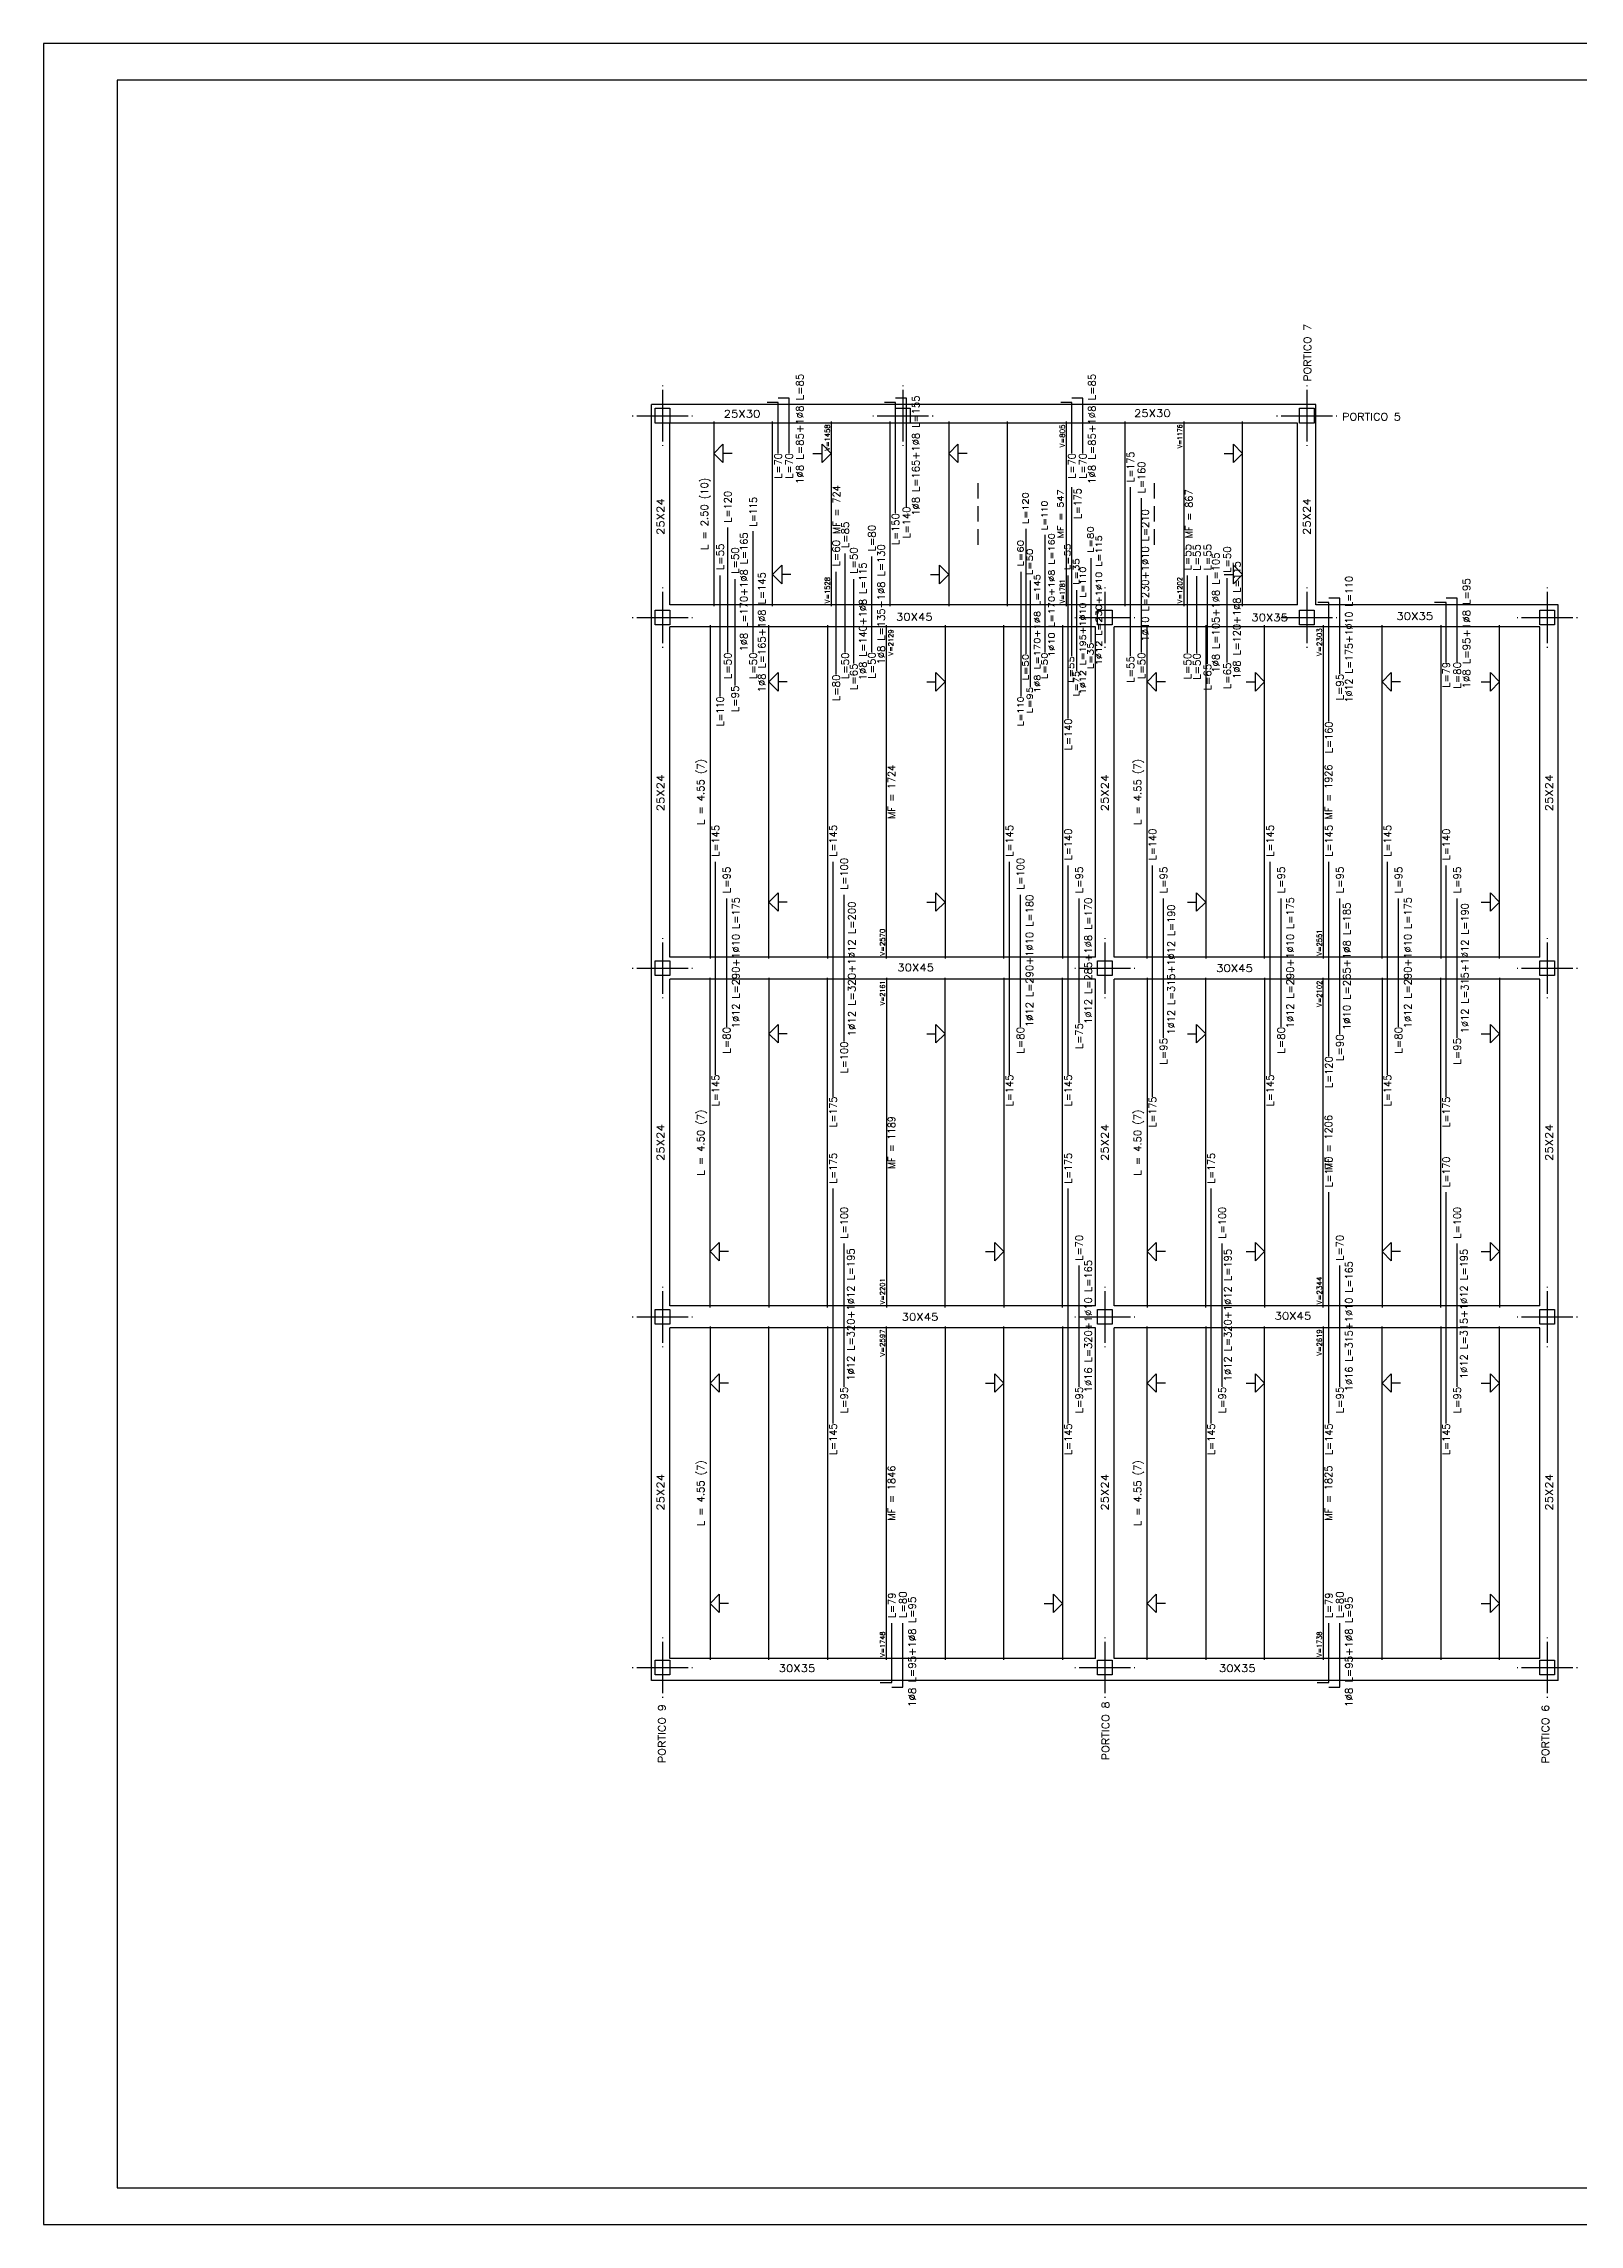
# Model space of a CAD drawing. Extents: x 10 to 42010, y 10 to 29710.
# Drawn here: x 10 to 20925, y 10 to 29710 of the extents above; entities that cross this region are included whole.
import ezdxf
from ezdxf.enums import TextEntityAlignment as Align

# ---------------------------------------------------------------- set-up
doc = ezdxf.new("R2010")
doc.units = 0
doc.header["$MEASUREMENT"] = 0
doc.linetypes.add('CONTINUA', pattern=[0])
doc.linetypes.add('CYPELINEA', pattern=[0])
for name, color, linetype in [('015', 1, 'CONTINUOUS'), ('06', 60, 'CONTINUOUS'), ('PA_NERV_UNI', 7, 'CYPELINEA'), ('PILAR_EJES', 1, 'CYPELINEA'), ('PILAR_RECT', 2, 'CYPELINEA'), ('UNI_BARRAS', 4, 'CYPELINEA'), ('UNI_CORTANTES', 2, 'CYPELINEA'), ('UNI_DIAM', 2, 'CYPELINEA'), ('UNI_LEXT', 2, 'CYPELINEA'), ('UNI_LONGIT', 2, 'CYPELINEA'), ('UNI_MOMENTOS', 2, 'CYPELINEA'), ('UNI_SEP_BARRAS', 5, 'CYPELINEA'), ('UNI_SEP_MOM', 7, 'CYPELINEA'), ('VIG_DIMEN', 2, 'CYPELINEA'), ('VIG_REF_PORTICOS', 2, 'CYPELINEA'), ('VIGAS', 3, 'CYPELINEA')]:
    doc.layers.add(name, color=color, linetype=linetype)
doc.styles.get("Standard").update_dxf_attribs({"font": 'simplex.shx'})

msp = doc.modelspace()

# ---------------------------------------------------------------- linework, layer by layer
at = {"layer": '015', "linetype": 'CONTINUA'}
msp.add_lwpolyline([(10, 10), (42010, 10), (42010, 29710), (10, 29710)], close=True, dxfattribs=at)
at = {"layer": '06', "color": 6}
msp.add_lwpolyline([(1010, 510), (41510, 510), (41510, 29210), (1010, 29210)], close=True, dxfattribs=at)
at = {"layer": 'PA_NERV_UNI'}
for p, q in [((9137, 24563), (9137, 22048)), ((9937, 22048), (9937, 24563)), ((10737, 24563), (10737, 22048)), ((11537, 22048), (11537, 24563)), ((12337, 24563), (12337, 22048)), ((13137, 22048), (13137, 24563)), ((13937, 24563), (13937, 22048)), ((14737, 22048), (14737, 24563)), ((15537, 24563), (15537, 22048)), ((16337, 22048), (16337, 24563)), ((9087, 21788), (9087, 17248)), ((9887, 17248), (9887, 21788)), ((10687, 21788), (10687, 17248)), ((11487, 17248), (11487, 21788)), ((12287, 21788), (12287, 17248)), ((13087, 17248), (13087, 21788)), ((13887, 21788), (13887, 17248)), ((15037, 17248), (15037, 21788)), ((15837, 21788), (15837, 17248)), ((16637, 17248), (16637, 21788)), ((17437, 21788), (17437, 17248)), ((18237, 17248), (18237, 21788)), ((19037, 21788), (19037, 17248)), ((19837, 17248), (19837, 21788)), ((9087, 12498), (9087, 16988)), ((9887, 16988), (9887, 12498)), ((10687, 12498), (10687, 16988)), ((11487, 16988), (11487, 12498)), ((12287, 12498), (12287, 16988)), ((13087, 16988), (13087, 12498)), ((13887, 12498), (13887, 16988)), ((15037, 16988), (15037, 12498)), ((15837, 12498), (15837, 16988)), ((16637, 16988), (16637, 12498)), ((17437, 12498), (17437, 16988)), ((18237, 16988), (18237, 12498)), ((19037, 12498), (19037, 16988)), ((19837, 16988), (19837, 12498)), ((9087, 12238), (9087, 7698)), ((9887, 7698), (9887, 12238)), ((10687, 12238), (10687, 7698)), ((11487, 7698), (11487, 12238)), ((12287, 12238), (12287, 7698)), ((13087, 7698), (13087, 12238)), ((13887, 12238), (13887, 7698)), ((15037, 7698), (15037, 12238)), ((15837, 12238), (15837, 7698)), ((16637, 7698), (16637, 12238)), ((17437, 12238), (17437, 7698)), ((18237, 7698), (18237, 12238)), ((19037, 12238), (19037, 7698)), ((19837, 7698), (19837, 12238))]:
    msp.add_line(p, q, dxfattribs=at)
at = {"layer": 'PILAR_EJES'}
for p, q in [((8437, 25053), (8437, 25043)), ((8437, 24993), (8437, 24293)), ((11712, 25053), (11712, 25043)), ((11712, 24993), (11712, 24293)), ((17212, 25053), (17212, 25043)), ((17212, 24993), (17212, 24293)), ((8027, 24643), (8037, 24643)), ((8087, 24643), (8787, 24643)), ((8837, 24643), (8847, 24643)), ((11302, 24643), (11312, 24643)), ((11362, 24643), (12062, 24643)), ((12112, 24643), (12122, 24643)), ((16802, 24643), (16812, 24643)), ((16862, 24643), (17562, 24643)), ((17612, 24643), (17622, 24643)), ((8437, 24243), (8437, 24233)), ((11712, 24243), (11712, 24233)), ((17212, 24243), (17212, 24233)), ((8437, 22303), (8437, 22293)), ((14462, 22303), (14462, 22293)), ((17212, 22303), (17212, 22293)), ((20487, 22303), (20487, 22293)), ((8437, 22243), (8437, 21543)), ((14462, 22243), (14462, 21543)), ((17212, 22243), (17212, 21543)), ((20487, 22243), (20487, 21543)), ((8027, 21893), (8037, 21893)), ((8087, 21893), (8787, 21893)), ((8837, 21893), (8847, 21893)), ((14052, 21893), (14062, 21893)), ((14112, 21893), (14812, 21893)), ((14862, 21893), (14872, 21893)), ((16802, 21893), (16812, 21893)), ((16862, 21893), (17562, 21893)), ((17612, 21893), (17622, 21893)), ((20077, 21893), (20087, 21893)), ((20137, 21893), (20837, 21893)), ((20887, 21893), (20897, 21893)), ((8437, 21493), (8437, 21483)), ((14462, 21493), (14462, 21483)), ((17212, 21493), (17212, 21483)), ((20487, 21493), (20487, 21483)), ((8437, 17528), (8437, 17518)), ((14462, 17528), (14462, 17518)), ((20487, 17528), (20487, 17518)), ((8437, 17468), (8437, 16768)), ((14462, 17468), (14462, 16768)), ((20487, 17468), (20487, 16768)), ((8027, 17118), (8037, 17118)), ((8087, 17118), (8787, 17118)), ((8837, 17118), (8847, 17118)), ((14052, 17118), (14062, 17118)), ((14112, 17118), (14812, 17118)), ((14862, 17118), (14872, 17118)), ((20077, 17118), (20087, 17118)), ((20137, 17118), (20837, 17118)), ((20887, 17118), (20897, 17118)), ((8437, 16718), (8437, 16708)), ((14462, 16718), (14462, 16708)), ((20487, 16718), (20487, 16708)), ((8437, 12778), (8437, 12768)), ((14462, 12778), (14462, 12768)), ((20487, 12778), (20487, 12768)), ((8437, 12718), (8437, 12018)), ((14462, 12718), (14462, 12018)), ((20487, 12718), (20487, 12018)), ((8027, 12368), (8037, 12368)), ((8087, 12368), (8787, 12368)), ((8837, 12368), (8847, 12368)), ((14052, 12368), (14062, 12368)), ((14112, 12368), (14812, 12368)), ((14862, 12368), (14872, 12368)), ((20077, 12368), (20087, 12368)), ((20137, 12368), (20837, 12368)), ((20887, 12368), (20897, 12368)), ((8437, 11968), (8437, 11958)), ((14462, 11968), (14462, 11958)), ((20487, 11968), (20487, 11958)), ((8437, 8003), (8437, 7993)), ((8437, 7943), (8437, 7243)), ((14462, 8003), (14462, 7993)), ((14462, 7943), (14462, 7243)), ((20487, 8003), (20487, 7993)), ((20487, 7943), (20487, 7243)), ((8027, 7593), (8037, 7593)), ((8087, 7593), (8787, 7593)), ((8837, 7593), (8847, 7593)), ((14052, 7593), (14062, 7593)), ((14112, 7593), (14812, 7593)), ((14862, 7593), (14872, 7593)), ((20077, 7593), (20087, 7593)), ((20137, 7593), (20837, 7593)), ((20887, 7593), (20897, 7593)), ((8437, 7193), (8437, 7183)), ((14462, 7193), (14462, 7183)), ((20487, 7193), (20487, 7183))]:
    msp.add_line(p, q, dxfattribs=at)
at = {"layer": 'PILAR_RECT'}
for p, q in [((8337, 24543), (8337, 24743)), ((8337, 24743), (8537, 24743)), ((8537, 24743), (8537, 24543)), ((11612, 24543), (11612, 24743)), ((11612, 24743), (11812, 24743)), ((11812, 24743), (11812, 24543)), ((17112, 24543), (17112, 24743)), ((17112, 24743), (17312, 24743)), ((17312, 24743), (17312, 24543)), ((8537, 24543), (8337, 24543)), ((11812, 24543), (11612, 24543)), ((17312, 24543), (17112, 24543)), ((8337, 21793), (8337, 21993)), ((8337, 21993), (8537, 21993)), ((8537, 21993), (8537, 21793)), ((14362, 21793), (14362, 21993)), ((14362, 21993), (14562, 21993)), ((14562, 21993), (14562, 21793)), ((17112, 21793), (17112, 21993)), ((17112, 21993), (17312, 21993)), ((17312, 21993), (17312, 21793)), ((20387, 21793), (20387, 21993)), ((20387, 21993), (20587, 21993)), ((20587, 21993), (20587, 21793)), ((8537, 21793), (8337, 21793)), ((14562, 21793), (14362, 21793)), ((17312, 21793), (17112, 21793)), ((20587, 21793), (20387, 21793)), ((8337, 17018), (8337, 17218)), ((8337, 17218), (8537, 17218)), ((8537, 17018), (8337, 17018)), ((8537, 17218), (8537, 17018)), ((14362, 17018), (14362, 17218)), ((14362, 17218), (14562, 17218)), ((14562, 17018), (14362, 17018)), ((14562, 17218), (14562, 17018)), ((20387, 17018), (20387, 17218)), ((20387, 17218), (20587, 17218)), ((20587, 17018), (20387, 17018)), ((20587, 17218), (20587, 17018)), ((8337, 12268), (8337, 12468)), ((8337, 12468), (8537, 12468)), ((8537, 12268), (8337, 12268)), ((8537, 12468), (8537, 12268)), ((14362, 12268), (14362, 12468)), ((14362, 12468), (14562, 12468)), ((14562, 12268), (14362, 12268)), ((14562, 12468), (14562, 12268)), ((20387, 12268), (20387, 12468)), ((20387, 12468), (20587, 12468)), ((20587, 12268), (20387, 12268)), ((20587, 12468), (20587, 12268)), ((8337, 7493), (8337, 7693)), ((8337, 7693), (8537, 7693)), ((8537, 7493), (8337, 7493)), ((8537, 7693), (8537, 7493)), ((14362, 7493), (14362, 7693)), ((14362, 7693), (14562, 7693)), ((14562, 7493), (14362, 7493)), ((14562, 7693), (14562, 7493)), ((20387, 7493), (20387, 7693)), ((20387, 7693), (20587, 7693)), ((20587, 7493), (20387, 7493)), ((20587, 7693), (20587, 7493))]:
    msp.add_line(p, q, dxfattribs=at)
at = {"layer": 'UNI_BARRAS'}
for p, q in [((10012, 24823), (9862, 24823)), ((10162, 24883), (10012, 24883)), ((10012, 24133), (10012, 24823)), ((10162, 24133), (10162, 24883)), ((11612, 24823), (11462, 24823)), ((11762, 24883), (11612, 24883)), ((11612, 23313), (11612, 24823)), ((11762, 23403), (11762, 24883)), ((14012, 24823), (13862, 24823)), ((14162, 24883), (14012, 24883)), ((14012, 24133), (14012, 24823)), ((14162, 24133), (14162, 24883)), ((14012, 21368), (14012, 23668)), ((14812, 21368), (14812, 23668)), ((14962, 21418), (14962, 23518)), ((9326, 21418), (9326, 23118)), ((9674, 21418), (9674, 23068)), ((13391, 21400), (13391, 23100)), ((13650, 21418), (13650, 23018)), ((10926, 21418), (10926, 22768)), ((11290, 21423), (11290, 22723)), ((14277, 21554), (14277, 22704)), ((9224, 20818), (9224, 22468)), ((9426, 20968), (9426, 22418)), ((10803, 21118), (10803, 22518)), ((11042, 21268), (11042, 22418)), ((13324, 20818), (13324, 22518)), ((13449, 20950), (13449, 22400)), ((13962, 20518), (13962, 22468)), ((15586, 21414), (15586, 22464)), ((15715, 21409), (15715, 22459)), ((15861, 21264), (15861, 22464)), ((16130, 21281), (16130, 22431)), ((14082, 21168), (14082, 22268)), ((17512, 22098), (17362, 22098)), ((17662, 22158), (17512, 22158)), ((17512, 20478), (17512, 22098)), ((17662, 21128), (17662, 22158)), ((19112, 22098), (18952, 22098)), ((19262, 22158), (19112, 22158)), ((19112, 21288), (19112, 22098)), ((19262, 21288), (19262, 22158)), ((9162, 15668), (9162, 18568)), ((10762, 15368), (10762, 18568)), ((13162, 15668), (13162, 18568)), ((13962, 15668), (13962, 18518)), ((15112, 15368), (15112, 18518)), ((16712, 15668), (16712, 18568)), ((17512, 15918), (17512, 18568)), ((18312, 15668), (18312, 18568)), ((19112, 15368), (19112, 18518)), ((10912, 16118), (10912, 18118)), ((13312, 16318), (13312, 18118)), ((9312, 16318), (9312, 18068)), ((14112, 16368), (14112, 18068)), ((15262, 16168), (15262, 18068)), ((16862, 16318), (16862, 18068)), ((17662, 16218), (17662, 18068)), ((18462, 16318), (18462, 18068)), ((19262, 16168), (19262, 18068)), ((10762, 10918), (10762, 14118)), ((13962, 10918), (13962, 14118)), ((15912, 10918), (15912, 14118)), ((17512, 10918), (17512, 14068)), ((19112, 10918), (19112, 14068)), ((10912, 11418), (10912, 13368)), ((16062, 11418), (16062, 13368)), ((19262, 11418), (19262, 13368)), ((14112, 11418), (14112, 13068)), ((17662, 11418), (17662, 13068)), ((11562, 7388), (11562, 8198)), ((11712, 7328), (11712, 8198)), ((17512, 7388), (17512, 8198)), ((17662, 7328), (17662, 8198)), ((11402, 7388), (11562, 7388)), ((11562, 7328), (11712, 7328)), ((17352, 7388), (17512, 7388)), ((17512, 7328), (17662, 7328))]:
    msp.add_line(p, q, dxfattribs=at)
at = {"layer": 'UNI_SEP_BARRAS'}
for p, q in [((9137, 24130), (9262, 24255)), ((9262, 24005), (9137, 24130)), ((9262, 24255), (9262, 24130)), ((9387, 24130), (9262, 24130)), ((9262, 24130), (9262, 24005)), ((10487, 24130), (10612, 24130)), ((10612, 24130), (10612, 24255)), ((10612, 24255), (10737, 24130)), ((10737, 24130), (10612, 24005)), ((10612, 24005), (10612, 24130)), ((12337, 24130), (12462, 24255)), ((12462, 24005), (12337, 24130)), ((12462, 24255), (12462, 24130)), ((12587, 24130), (12462, 24130)), ((12462, 24130), (12462, 24005)), ((16087, 24130), (16212, 24130)), ((16212, 24130), (16212, 24255)), ((16212, 24255), (16337, 24130)), ((16337, 24130), (16212, 24005)), ((16212, 24005), (16212, 24130)), ((9937, 22480), (10062, 22605)), ((10062, 22605), (10062, 22480)), ((12212, 22480), (12212, 22605)), ((12212, 22605), (12337, 22480)), ((16212, 22480), (16212, 22605)), ((16212, 22605), (16337, 22480)), ((10062, 22355), (9937, 22480)), ((10187, 22480), (10062, 22480)), ((10062, 22480), (10062, 22355)), ((12087, 22480), (12212, 22480)), ((12337, 22480), (12212, 22355)), ((12212, 22355), (12212, 22480)), ((16087, 22480), (16212, 22480)), ((16337, 22480), (16212, 22355)), ((16212, 22355), (16212, 22480)), ((9887, 21018), (10012, 21143)), ((10012, 21143), (10012, 21018)), ((12162, 21018), (12162, 21143)), ((12162, 21143), (12287, 21018)), ((15037, 21018), (15162, 21143)), ((15162, 21143), (15162, 21018)), ((16512, 21018), (16512, 21143)), ((16512, 21143), (16637, 21018)), ((18237, 21018), (18362, 21143)), ((18362, 21143), (18362, 21018)), ((19712, 21018), (19712, 21143)), ((19712, 21143), (19837, 21018)), ((10012, 20893), (9887, 21018)), ((10137, 21018), (10012, 21018)), ((10012, 21018), (10012, 20893)), ((12037, 21018), (12162, 21018)), ((12287, 21018), (12162, 20893)), ((12162, 20893), (12162, 21018)), ((15162, 20893), (15037, 21018)), ((15287, 21018), (15162, 21018)), ((15162, 21018), (15162, 20893)), ((16387, 21018), (16512, 21018)), ((16637, 21018), (16512, 20893)), ((16512, 20893), (16512, 21018)), ((18362, 20893), (18237, 21018)), ((18487, 21018), (18362, 21018)), ((18362, 21018), (18362, 20893)), ((19587, 21018), (19712, 21018)), ((19837, 21018), (19712, 20893)), ((19712, 20893), (19712, 21018)), ((9887, 18018), (10012, 18143)), ((10012, 18143), (10012, 18018)), ((12162, 18018), (12162, 18143)), ((12162, 18143), (12287, 18018)), ((15712, 18018), (15712, 18143)), ((15712, 18143), (15837, 18018)), ((19712, 18018), (19712, 18143)), ((19712, 18143), (19837, 18018)), ((10012, 17893), (9887, 18018)), ((10137, 18018), (10012, 18018)), ((10012, 18018), (10012, 17893)), ((12037, 18018), (12162, 18018)), ((12287, 18018), (12162, 17893)), ((12162, 17893), (12162, 18018)), ((15587, 18018), (15712, 18018)), ((15837, 18018), (15712, 17893)), ((15712, 17893), (15712, 18018)), ((19587, 18018), (19712, 18018)), ((19837, 18018), (19712, 17893)), ((19712, 17893), (19712, 18018)), ((9887, 16226), (10012, 16351)), ((10012, 16351), (10012, 16226)), ((12162, 16226), (12162, 16351)), ((12162, 16351), (12287, 16226)), ((15712, 16226), (15712, 16351)), ((15712, 16351), (15837, 16226)), ((19712, 16226), (19712, 16351)), ((19712, 16351), (19837, 16226)), ((10012, 16101), (9887, 16226)), ((10137, 16226), (10012, 16226)), ((10012, 16226), (10012, 16101)), ((12037, 16226), (12162, 16226)), ((12287, 16226), (12162, 16101)), ((12162, 16101), (12162, 16226)), ((15587, 16226), (15712, 16226)), ((15837, 16226), (15712, 16101)), ((15712, 16101), (15712, 16226)), ((19587, 16226), (19712, 16226)), ((19837, 16226), (19712, 16101)), ((19712, 16101), (19712, 16226)), ((9087, 13259), (9212, 13384)), ((9212, 13384), (9212, 13259)), ((12962, 13259), (12962, 13384)), ((12962, 13384), (13087, 13259)), ((15037, 13259), (15162, 13384)), ((15162, 13384), (15162, 13259)), ((16512, 13259), (16512, 13384)), ((16512, 13384), (16637, 13259)), ((18237, 13259), (18362, 13384)), ((18362, 13384), (18362, 13259)), ((19712, 13259), (19712, 13384)), ((19712, 13384), (19837, 13259)), ((9212, 13134), (9087, 13259)), ((9337, 13259), (9212, 13259)), ((9212, 13259), (9212, 13134)), ((12837, 13259), (12962, 13259)), ((13087, 13259), (12962, 13134)), ((12962, 13134), (12962, 13259)), ((15162, 13134), (15037, 13259)), ((15287, 13259), (15162, 13259)), ((15162, 13259), (15162, 13134)), ((16387, 13259), (16512, 13259)), ((16637, 13259), (16512, 13134)), ((16512, 13134), (16512, 13259)), ((18362, 13134), (18237, 13259)), ((18487, 13259), (18362, 13259)), ((18362, 13259), (18362, 13134)), ((19587, 13259), (19712, 13259)), ((19837, 13259), (19712, 13134)), ((19712, 13134), (19712, 13259)), ((9087, 11468), (9212, 11593)), ((9212, 11593), (9212, 11468)), ((12962, 11468), (12962, 11593)), ((12962, 11593), (13087, 11468)), ((15037, 11468), (15162, 11593)), ((15162, 11593), (15162, 11468)), ((16512, 11468), (16512, 11593)), ((16512, 11593), (16637, 11468)), ((18237, 11468), (18362, 11593)), ((18362, 11593), (18362, 11468)), ((19712, 11468), (19712, 11593)), ((19712, 11593), (19837, 11468)), ((9212, 11343), (9087, 11468)), ((9337, 11468), (9212, 11468)), ((9212, 11468), (9212, 11343)), ((12837, 11468), (12962, 11468)), ((13087, 11468), (12962, 11343)), ((12962, 11343), (12962, 11468)), ((15162, 11343), (15037, 11468)), ((15287, 11468), (15162, 11468)), ((15162, 11468), (15162, 11343)), ((16387, 11468), (16512, 11468)), ((16637, 11468), (16512, 11343)), ((16512, 11343), (16512, 11468)), ((18362, 11343), (18237, 11468)), ((18487, 11468), (18362, 11468)), ((18362, 11468), (18362, 11343)), ((19587, 11468), (19712, 11468)), ((19837, 11468), (19712, 11343)), ((19712, 11343), (19712, 11468)), ((9087, 8468), (9212, 8593)), ((9212, 8343), (9087, 8468)), ((9212, 8593), (9212, 8468)), ((9337, 8468), (9212, 8468)), ((9212, 8468), (9212, 8343)), ((13637, 8468), (13762, 8468)), ((13762, 8468), (13762, 8593)), ((13762, 8593), (13887, 8468)), ((13887, 8468), (13762, 8343)), ((13762, 8343), (13762, 8468)), ((15037, 8468), (15162, 8593)), ((15162, 8343), (15037, 8468)), ((15162, 8593), (15162, 8468)), ((15287, 8468), (15162, 8468)), ((15162, 8468), (15162, 8343)), ((19587, 8468), (19712, 8468)), ((19712, 8468), (19712, 8593)), ((19712, 8593), (19837, 8468)), ((19837, 8468), (19712, 8343)), ((19712, 8343), (19712, 8468))]:
    msp.add_line(p, q, dxfattribs=at)
at = {"layer": 'UNI_SEP_MOM'}
for p, q in [((12737, 23515), (12737, 23724)), ((15137, 23515), (15137, 23724)), ((12737, 23200), (12737, 23410)), ((15137, 23200), (15137, 23410)), ((12737, 22886), (12737, 23096)), ((15137, 22886), (15137, 23096))]:
    msp.add_line(p, q, dxfattribs=at)
at = {"layer": 'VIGAS'}
for p, q in [((11712, 24793), (8287, 24793)), ((8287, 21893), (8287, 24793)), ((17337, 24793), (11712, 24793)), ((17337, 22068), (17337, 24793)), ((11612, 24543), (8537, 24543)), ((8537, 22068), (8537, 24543)), ((17087, 24543), (11812, 24543)), ((17087, 22068), (17087, 24543)), ((14462, 22068), (8537, 22068)), ((17087, 22068), (14462, 22068)), ((20637, 22068), (17337, 22068)), ((20637, 17118), (20637, 22068)), ((8287, 17118), (8287, 21893)), ((14337, 21768), (8537, 21768)), ((8537, 17268), (8537, 21768)), ((14337, 17268), (14337, 21768)), ((17212, 21768), (14587, 21768)), ((14587, 17268), (14587, 21768)), ((20387, 21768), (17212, 21768)), ((20387, 17268), (20387, 21768)), ((14337, 17268), (8537, 17268)), ((20387, 17268), (14587, 17268)), ((8287, 12368), (8287, 17118)), ((14337, 16968), (8537, 16968)), ((8537, 12518), (8537, 16968)), ((14337, 12518), (14337, 16968)), ((20387, 16968), (14587, 16968)), ((14587, 12518), (14587, 16968)), ((20387, 12518), (20387, 16968)), ((20637, 12368), (20637, 17118)), ((14337, 12518), (8537, 12518)), ((20387, 12518), (14587, 12518)), ((8287, 7418), (8287, 12368)), ((14337, 12218), (8537, 12218)), ((8537, 7718), (8537, 12218)), ((14337, 7718), (14337, 12218)), ((20387, 12218), (14587, 12218)), ((14587, 7718), (14587, 12218)), ((20387, 7718), (20387, 12218)), ((20637, 7418), (20637, 12368)), ((14337, 7718), (8537, 7718)), ((20387, 7718), (14587, 7718)), ((14462, 7418), (8287, 7418)), ((20637, 7418), (14462, 7418))]:
    msp.add_line(p, q, dxfattribs=at)

# ---------------------------------------------------------------- texts
at = {"layer": 'UNI_CORTANTES'}
for s, width, p, p2 in [('V=1458', 0.97104, (10717, 24165), (10717, 24523)), ('V=805', 0.989347, (13917, 24209), (13917, 24523)), ('V=1176', 0.922528, (15517, 24198), (15517, 24523)), ('V=1528', 0.97104, (10717, 22088), (10717, 22445)), ('V=1781', 0.957015, (13917, 22088), (13917, 22413)), ('V=1202', 0.97104, (15517, 22088), (15517, 22445)), ('V=2129', 0.979484, (11581, 21375), (11581, 21732)), ('V=2303', 0.995124, (17417, 21369), (17417, 21748)), ('V=2570', 0.967554, (11467, 17288), (11467, 17656)), ('V=2551', 1.014781, (17417, 17288), (17417, 17645)), ('V=2102', 0.97104, (17417, 16590), (17417, 16948)), ('V=2161', 0.989406, (11467, 16612), (11467, 16948)), ('V=2201', 1.014781, (11467, 12538), (11467, 12895)), ('V=2344', 0.9869, (17417, 12538), (17417, 12917)), ('V=2597', 0.967554, (11467, 11829), (11467, 12198)), ('V=2619', 0.979484, (17417, 11840), (17417, 12198)), ('V=1748', 0.941162, (11467, 7738), (11467, 8084)), ('V=1738', 0.941162, (17417, 7738), (17417, 8084))]:
    msp.add_text(s, height=66.7, rotation=90, dxfattribs=dict(at, width=width)).set_placement(p, p2, align=Align.FIT)
at = {"layer": 'UNI_DIAM'}
for s, height, width, p, p2 in [('1%%c8 L=85+1%%c8 L=85', 100, 0.944686, (10358, 23712), (10358, 25214)), ('1%%c8 L=85+1%%c8 L=85', 100, 0.944686, (14337, 23712), (14337, 25214)), ('1%%c8 L=165+1%%c8 L=155', 100, 0.938689, (11937, 23280), (11937, 24916)), (' L=120', 80, 1.171875, (13421, 23100), (13421, 23600)), (' L=110', 80, 1.133854, (13680, 23018), (13680, 23484)), ('MF = 547', 80, 1.093477, (13899, 22972), (13899, 23639)), ('1%%c10 L=230+1%%c10 L=210', 100, 0.941604, (15062, 21567), (15062, 23369)), ('1%%c8 L=170+1%%c8 L=165', 100, 0.929221, (9597, 21433), (9597, 23053)), ('1%%c8 L=135+1%%c8 L=130', 100, 0.938689, (11465, 21255), (11465, 22891)), (' L=60', 80, 1.185352, (13354, 22518), (13354, 22951)), ('1%%c10 L=170+1%%c8 L=160', 80, 1.158573, (13776, 21357), (13776, 23043)), (' L=55', 80, 1.185352, (13992, 22468), (13992, 22901)), (' L=80', 80, 1.185352, (14307, 22704), (14307, 23138)), ('1%%c12 L=230+1%%c10 L=115', 80, 1.16707, (14420, 21244), (14420, 23014)), ('1%%c8 L=140+1%%c8 L=115', 100, 0.929627, (11217, 21042), (11217, 22644)), (' L=50', 80, 1.185352, (13479, 22400), (13479, 22833)), (' L=35', 80, 1.185352, (14112, 22268), (14112, 22701)), ('1%%c12 L=195+1%%c10 L=110', 80, 1.156599, (14201, 20850), (14201, 22586)), ('1%%c8 L=105+1%%c8 L=105', 100, 0.938689, (16022, 21142), (16022, 22778)), ('1%%c8 L=120+1%%c8 L=115', 100, 0.929627, (16309, 21059), (16309, 22661)), ('1%%c8 L=165+1%%c8 L=145', 100, 0.938689, (9841, 20875), (9841, 22511)), ('1%%c8 L=170+1%%c8 L=145', 80, 1.161527, (13580, 20865), (13580, 22485)), ('1%%c12 L=175+1%%c10 L=110', 100, 0.916485, (17837, 20738), (17837, 22458)), ('1%%c8 L=95+1%%c8 L=95', 100, 0.944686, (19437, 20927), (19437, 22429)), (' L=50', 80, 1.185352, (13421, 20967), (13421, 21400)), (' L=50', 80, 1.185352, (13680, 20984), (13680, 21418)), (' L=35', 80, 1.185352, (14307, 21121), (14307, 21554)), (' L=55', 80, 1.185352, (14042, 20934), (14042, 21368)), (' L=75', 80, 1.138867, (14112, 20751), (14112, 21168)), (' L=110', 80, 1.133854, (13354, 20351), (13354, 20818)), (' L=95', 80, 1.185352, (13479, 20516), (13479, 20950)), ('1%%c12 L=290+1%%c10 L=175', 100, 0.932985, (9487, 16300), (9487, 18086)), ('1%%c12 L=320+1%%c12 L=200', 100, 0.949655, (11066, 16191), (11066, 18027)), ('1%%c12 L=290+1%%c10 L=180', 100, 0.941604, (13487, 16317), (13487, 18119)), ('1%%c12 L=285+1%%c8 L=170', 100, 0.935479, (14287, 16358), (14287, 18078)), ('1%%c12 L=315+1%%c12 L=190', 100, 0.933656, (15416, 16215), (15416, 17984)), ('1%%c12 L=290+1%%c10 L=175', 100, 0.932985, (17037, 16300), (17037, 18086)), ('1%%c10 L=265+1%%c8 L=185', 100, 0.944456, (17807, 16275), (17807, 18011)), ('1%%c12 L=290+1%%c10 L=175', 100, 0.932985, (18637, 16300), (18637, 18086)), ('1%%c12 L=315+1%%c12 L=190', 100, 0.933656, (19416, 16233), (19416, 18003)), ('1%%c12 L=320+1%%c12 L=195', 100, 0.941604, (11053, 11500), (11053, 13302)), ('1%%c16 L=320+1%%c10 L=165', 100, 0.941604, (14287, 11342), (14287, 13144)), ('1%%c12 L=320+1%%c12 L=195', 100, 0.941604, (16186, 11492), (16186, 13294)), ('1%%c16 L=315+1%%c10 L=165', 100, 0.933656, (17837, 11358), (17837, 13128)), ('1%%c12 L=315+1%%c12 L=195', 100, 0.933656, (19403, 11525), (19403, 13294)), ('1%%c8 L=95+1%%c8 L=95', 100, 0.944686, (11887, 7057), (11887, 8559)), ('1%%c8 L=95+1%%c8 L=95', 100, 0.944686, (17837, 7057), (17837, 8559))]:
    msp.add_text(s, height=height, rotation=90, dxfattribs=dict(at, width=width)).set_placement(p, p2, align=Align.FIT)
at = {"layer": 'UNI_LEXT'}
for s, width, p, p2 in [(' L=70', 0.911094, (10062, 23716), (10062, 24133)), (' L=70', 0.911094, (10212, 23716), (10212, 24133)), (' L=70', 0.911094, (14062, 23716), (14062, 24133)), (' L=70', 0.911094, (14212, 23716), (14212, 24133)), (' L=175', 0.906563, (14862, 23668), (14862, 24151)), (' L=160', 0.9375, (15012, 23518), (15012, 24018)), (' L=120', 0.9375, (9376, 23118), (9376, 23618)), (' L=115', 0.907083, (9724, 23068), (9724, 23534)), (' L=175', 0.906563, (14142, 23170), (14142, 23654)), (' L=85', 0.948281, (10976, 22768), (10976, 23201)), (' L=150', 0.9375, (11662, 22813), (11662, 23313)), (' L=140', 0.9375, (11812, 22903), (11812, 23403)), (' L=55', 0.948281, (9274, 22468), (9274, 22901)), (' L=60', 0.948281, (10853, 22518), (10853, 22951)), (' L=80', 0.948281, (11340, 22723), (11340, 23157)), (' L=55', 0.948281, (15636, 22464), (15636, 22897)), (' L=55', 0.948281, (15765, 22459), (15765, 22893)), (' L=55', 0.948281, (15911, 22464), (15911, 22897)), (' L=50', 0.948281, (9476, 22418), (9476, 22851)), (' L=50', 0.948281, (11092, 22418), (11092, 22851)), (' L=50', 0.948281, (16180, 22431), (16180, 22864)), (' L=50', 0.948281, (9376, 20984), (9376, 21418)), (' L=50', 0.948281, (9724, 20984), (9724, 21418)), (' L=50', 0.948281, (10976, 20984), (10976, 21418)), (' L=50', 0.948281, (11340, 20990), (11340, 21423)), (' L=50', 0.948281, (15012, 20984), (15012, 21418)), (' L=50', 0.948281, (15636, 20980), (15636, 21414)), (' L=50', 0.948281, (15765, 20976), (15765, 21409)), (' L=80', 0.948281, (10853, 20684), (10853, 21118)), (' L=65', 0.948281, (11092, 20834), (11092, 21268)), (' L=55', 0.948281, (14862, 20934), (14862, 21368)), (' L=65', 0.948281, (15911, 20830), (15911, 21264)), (' L=65', 0.948281, (16180, 20847), (16180, 21281)), (' L=95', 0.948281, (17712, 20694), (17712, 21128)), (' L=79', 0.920684, (19162, 20871), (19162, 21288)), (' L=80', 0.948281, (19312, 20854), (19312, 21288)), (' L=110', 0.907083, (9274, 20351), (9274, 20818)), (' L=95', 0.948281, (9476, 20534), (9476, 20968)), (' L=140', 0.9375, (14012, 20018), (14012, 20518)), (' L=160', 0.9375, (17562, 19978), (17562, 20478)), (' L=145', 0.9375, (9212, 18568), (9212, 19068)), (' L=145', 0.9375, (10812, 18568), (10812, 19068)), (' L=145', 0.9375, (13212, 18568), (13212, 19068)), (' L=145', 0.9375, (16762, 18568), (16762, 19068)), (' L=145', 0.9375, (17562, 18568), (17562, 19068)), (' L=145', 0.9375, (18362, 18568), (18362, 19068)), (' L=140', 0.9375, (14012, 18518), (14012, 19018)), (' L=140', 0.9375, (15162, 18518), (15162, 19018)), (' L=140', 0.9375, (19162, 18518), (19162, 19018)), (' L=95', 0.948281, (9362, 18068), (9362, 18501)), (' L=100', 0.9375, (10962, 18118), (10962, 18618)), (' L=100', 0.9375, (13362, 18118), (13362, 18618)), (' L=95', 0.948281, (14162, 18068), (14162, 18501)), (' L=95', 0.948281, (15312, 18068), (15312, 18501)), (' L=95', 0.948281, (16912, 18068), (16912, 18501)), (' L=95', 0.948281, (17712, 18068), (17712, 18501)), (' L=95', 0.948281, (18512, 18068), (18512, 18501)), (' L=95', 0.948281, (19312, 18068), (19312, 18501)), (' L=75', 0.911094, (14162, 15951), (14162, 16368)), (' L=80', 0.948281, (9362, 15884), (9362, 16318)), (' L=100', 0.9375, (10962, 15618), (10962, 16118)), (' L=80', 0.948281, (13362, 15884), (13362, 16318)), (' L=95', 0.948281, (15312, 15734), (15312, 16168)), (' L=80', 0.948281, (16912, 15884), (16912, 16318)), (' L=90', 0.948281, (17712, 15784), (17712, 16218)), (' L=80', 0.948281, (18512, 15884), (18512, 16318)), (' L=95', 0.948281, (19312, 15734), (19312, 16168)), (' L=120', 0.9375, (17562, 15418), (17562, 15918)), (' L=145', 0.9375, (9212, 15168), (9212, 15668)), (' L=145', 0.9375, (13212, 15168), (13212, 15668)), (' L=145', 0.9375, (14012, 15168), (14012, 15668)), (' L=145', 0.9375, (16762, 15168), (16762, 15668)), (' L=145', 0.9375, (18362, 15168), (18362, 15668)), (' L=175', 0.906563, (10812, 14884), (10812, 15368)), (' L=175', 0.906563, (15162, 14884), (15162, 15368)), (' L=175', 0.906563, (19162, 14884), (19162, 15368)), (' L=175', 0.906562, (10812, 14118), (10812, 14601)), (' L=175', 0.906562, (14012, 14118), (14012, 14601)), (' L=175', 0.906562, (15962, 14118), (15962, 14601)), (' L=170', 0.906562, (17562, 14068), (17562, 14551)), (' L=170', 0.906562, (19162, 14068), (19162, 14551)), (' L=100', 0.9375, (10962, 13368), (10962, 13868)), (' L=100', 0.9375, (16112, 13368), (16112, 13868)), (' L=100', 0.9375, (19312, 13368), (19312, 13868)), (' L=70', 0.911094, (14162, 13068), (14162, 13484)), (' L=70', 0.911094, (17712, 13068), (17712, 13484)), (' L=95', 0.948281, (10962, 10984), (10962, 11418)), (' L=95', 0.948281, (14162, 10984), (14162, 11418)), (' L=95', 0.948281, (16112, 10984), (16112, 11418)), (' L=95', 0.948281, (17712, 10984), (17712, 11418)), (' L=95', 0.948281, (19312, 10984), (19312, 11418)), (' L=145', 0.9375, (10812, 10418), (10812, 10918)), (' L=145', 0.9375, (14012, 10418), (14012, 10918)), (' L=145', 0.9375, (15962, 10418), (15962, 10918)), (' L=145', 0.9375, (17562, 10418), (17562, 10918)), (' L=145', 0.9375, (19162, 10418), (19162, 10918)), (' L=80', 0.948281, (11762, 8198), (11762, 8631)), (' L=80', 0.948281, (17712, 8198), (17712, 8631)), (' L=79', 0.920684, (11612, 8198), (11612, 8614)), (' L=79', 0.920684, (17562, 8198), (17562, 8614))]:
    msp.add_text(s, height=100, rotation=90, dxfattribs=dict(at, width=width)).set_placement(p, p2, align=Align.FIT)
at = {"layer": 'UNI_LONGIT'}
for s, width, p, p2 in [('L = 2.50 (10)', 0.909846, (9058, 22814), (9058, 23797)), ('L = 4.55 (7)', 0.895735, (9008, 19068), (9008, 19968)), ('L = 4.55 (7)', 0.895735, (14958, 19068), (14958, 19968)), ('L = 4.50 (7)', 0.895735, (9008, 14293), (9008, 15193)), ('L = 4.50 (7)', 0.895735, (14958, 14293), (14958, 15193)), ('L = 4.55 (7)', 0.895735, (9008, 9518), (9008, 10418)), ('L = 4.55 (7)', 0.895735, (14958, 9518), (14958, 10418))]:
    msp.add_text(s, height=100, rotation=90, dxfattribs=dict(at, width=width)).set_placement(p, p2, align=Align.FIT)
at = {"layer": 'UNI_MOMENTOS'}
for s, width, p, p2 in [('MF = 724', 0.869348, (10857, 23029), (10857, 23696)), ('MF = 867', 0.874781, (15657, 22972), (15657, 23639)), ('MF = 1724', 0.870254, (11607, 19151), (11607, 19885)), ('MF = 1926', 0.9, (17557, 19143), (17557, 19893)), ('MF = 1189', 0.879912, (11607, 14385), (11607, 15101)), ('MF = 1206', 0.9, (17557, 14368), (17557, 15118)), ('MF = 1846', 0.9, (11607, 9593), (11607, 10343)), ('MF = 1825', 0.894886, (17557, 9593), (17557, 10343))]:
    msp.add_text(s, height=100, rotation=90, dxfattribs=dict(at, width=width)).set_placement(p, p2, align=Align.FIT)
at = {"layer": 'VIG_DIMEN', "width": 1.117021}
for s, p, p2 in [('25X30', (9272, 24618), (9772, 24618)), ('25X30', (14860, 24625), (15360, 24625)), ('30X45', (11618, 21852), (12118, 21852)), ('30X35', (16458, 21846), (16958, 21846)), ('30X35', (18433, 21863), (18933, 21863)), ('30X45', (11636, 17077), (12136, 17077)), ('30X45', (15978, 17068), (16478, 17068)), ('30X45', (11696, 12318), (12196, 12318)), ('30X45', (16773, 12332), (17273, 12332)), ('30X35', (10020, 7533), (10520, 7533)), ('30X35', (16015, 7533), (16515, 7533))]:
    msp.add_text(s, height=100, dxfattribs=at).set_placement(p, p2, align=Align.FIT)
at = {"layer": 'VIG_DIMEN', "width": 1.105263}
for p, p2 in [((8462, 23018), (8462, 23518)), ((17262, 23018), (17262, 23518)), ((8462, 19255), (8462, 19755)), ((14512, 19255), (14512, 19755)), ((20562, 19255), (20562, 19755)), ((8462, 14493), (8462, 14993)), ((14512, 14493), (14512, 14993)), ((20562, 14493), (20562, 14993)), ((8462, 9730), (8462, 10230)), ((14512, 9730), (14512, 10230)), ((20562, 9730), (20562, 10230))]:
    msp.add_text('25X24', height=100, rotation=90, dxfattribs=at).set_placement(p, p2, align=Align.FIT)
at = {"layer": 'VIG_REF_PORTICOS'}
for s, width, p, p2 in [('PORTICO 7', 0.994337, (17270, 25106), (17270, 25892)), ('PORTICO 9', 1.021364, (8481, 6291), (8481, 7094)), ('PORTICO 8', 1.015211, (14522, 6329), (14522, 7131)), ('PORTICO 6', 1.021364, (20511, 6285), (20511, 7087))]:
    msp.add_text(s, height=100, rotation=90, dxfattribs=dict(at, width=width)).set_placement(p, p2, align=Align.FIT)
at = {"layer": 'VIG_REF_PORTICOS', "width": 1.015211}
msp.add_text('PORTICO 5', height=100, dxfattribs=at).set_placement((17692, 24579), (18494, 24579), align=Align.FIT)

doc.saveas('drawing.dxf')
